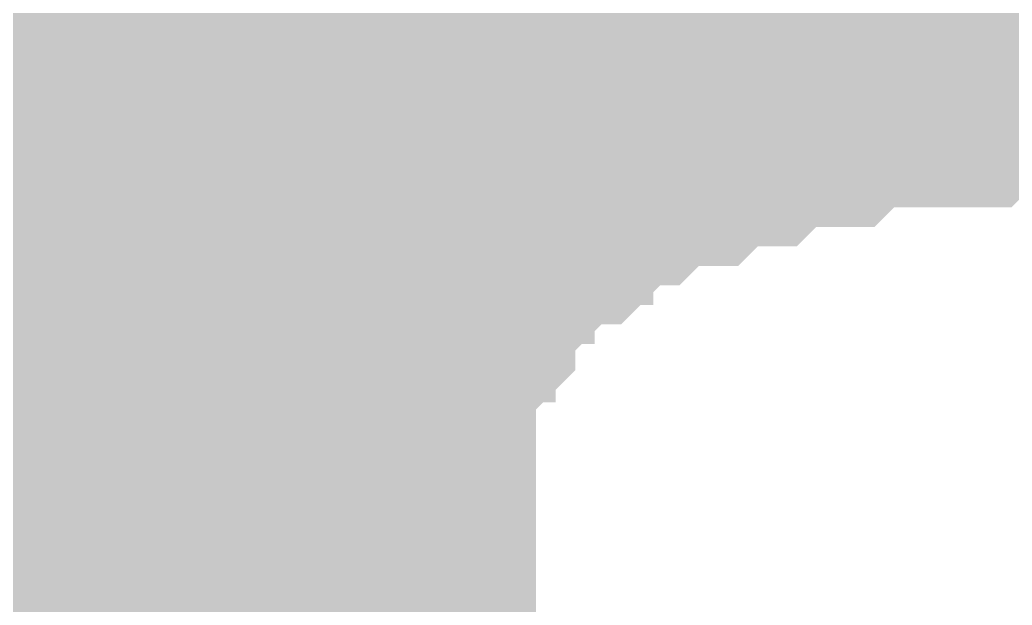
# Model space of a CAD drawing. Extents: x -0.1 to 65.1, y -1.2 to 30.1.
# Drawn here: x 33.569 to 34.15, y 5.608 to 5.951 of the extents above; entities that cross this region are included whole.
import ezdxf

# ---------------------------------------------------------------- set-up
doc = ezdxf.new("R2010")
doc.units = 0
doc.header["$MEASUREMENT"] = 0
doc.layers.get('0').update_dxf_attribs({"linetype": 'CONTINUOUS'})
doc.layers.add('2D_LINE_126', color=7, linetype='CONTINUOUS')

# ---------------------------------------------------------------- blocks, each defined once
blk = doc.blocks.new('SMOOTH_0$0254')
at = {"const_width": 0.0127}
blk.add_lwpolyline([(-0.00635, 0, 1), (0.00635, 0, 1)], format="xyb", close=True, dxfattribs=at)
blk = doc.blocks.new('DRAWING_63')
at = {"layer": '2D_LINE_126', "const_width": 0.0254}
for points in [[(3.2004, -1.68021), (3.21183, -1.68021), (3.21183, -1.66878), (3.22326, -1.66878), (3.23469, -1.66878), (3.24612, -1.66878), (3.24612, -1.65735), (3.25755, -1.65735), (3.26898, -1.65735), (3.28041, -1.65735), (3.29184, -1.65735), (3.30327, -1.65735), (3.30327, -1.64592), (3.3147, -1.64592), (3.32613, -1.64592), (3.33756, -1.64592), (3.34899, -1.64592), (3.36042, -1.64592), (3.37185, -1.64592), (3.38328, -1.64592), (3.39471, -1.64592), (3.40614, -1.64592), (3.41757, -1.64592), (3.429, -1.64592), (3.44043, -1.64592), (3.45186, -1.64592), (3.46329, -1.64592), (3.47472, -1.64592), (3.48615, -1.64592), (3.49758, -1.64592), (3.50901, -1.64592), (3.52044, -1.64592), (3.53187, -1.64592), (3.5433, -1.64592), (3.55473, -1.64592), (3.56616, -1.64592), (3.57759, -1.64592), (3.58902, -1.64592), (3.60045, -1.64592), (3.61188, -1.64592), (3.62331, -1.64592), (3.63474, -1.64592), (3.64617, -1.64592), (3.6576, -1.64592), (3.66903, -1.64592), (3.68046, -1.64592), (3.69189, -1.64592), (3.70332, -1.64592), (3.71475, -1.64592), (3.72618, -1.64592), (3.73761, -1.64592), (3.74904, -1.64592), (3.76047, -1.64592), (3.7719, -1.64592), (3.78333, -1.64592), (3.79476, -1.64592), (3.80619, -1.63449), (3.80619, -1.62306), (3.80619, -1.61163), (3.80619, -1.6002), (3.80619, -1.58877), (3.80619, -1.57734), (3.80619, -1.56591), (3.80619, -1.55448), (3.80619, -1.54305), (3.80619, -1.53162)], [(3.2004, -1.69164), (3.21183, -1.69164), (3.21183, -1.68021), (3.22326, -1.68021), (3.23469, -1.68021), (3.24612, -1.68021), (3.24612, -1.66878), (3.25755, -1.66878), (3.26898, -1.66878), (3.28041, -1.66878), (3.29184, -1.66878), (3.30327, -1.66878), (3.30327, -1.65735), (3.3147, -1.65735), (3.32613, -1.65735), (3.33756, -1.65735), (3.34899, -1.65735), (3.36042, -1.65735), (3.37185, -1.65735), (3.38328, -1.65735), (3.39471, -1.65735), (3.40614, -1.65735), (3.41757, -1.65735), (3.429, -1.65735), (3.44043, -1.65735), (3.45186, -1.65735), (3.46329, -1.65735), (3.47472, -1.65735), (3.48615, -1.65735), (3.49758, -1.65735), (3.50901, -1.65735), (3.52044, -1.65735), (3.53187, -1.65735), (3.5433, -1.65735), (3.55473, -1.65735), (3.56616, -1.65735), (3.57759, -1.65735), (3.58902, -1.65735), (3.60045, -1.65735), (3.61188, -1.65735), (3.62331, -1.65735), (3.63474, -1.65735), (3.64617, -1.65735), (3.6576, -1.65735), (3.66903, -1.65735), (3.68046, -1.65735), (3.69189, -1.65735), (3.70332, -1.65735), (3.71475, -1.65735), (3.72618, -1.64592), (3.72618, -1.63449), (3.72618, -1.62306), (3.72618, -1.61163), (3.72618, -1.6002), (3.72618, -1.58877), (3.72618, -1.57734), (3.72618, -1.56591), (3.72618, -1.55448), (3.72618, -1.54305), (3.72618, -1.53162)], [(3.2004, -1.70307), (3.21183, -1.70307), (3.21183, -1.69164), (3.22326, -1.69164), (3.23469, -1.69164), (3.24612, -1.69164), (3.24612, -1.68021), (3.25755, -1.68021), (3.26898, -1.68021), (3.28041, -1.68021), (3.29184, -1.68021), (3.30327, -1.68021), (3.30327, -1.66878), (3.3147, -1.66878), (3.32613, -1.66878), (3.33756, -1.66878), (3.34899, -1.66878), (3.36042, -1.66878), (3.37185, -1.66878), (3.38328, -1.66878), (3.39471, -1.66878), (3.40614, -1.66878), (3.41757, -1.66878), (3.429, -1.66878), (3.44043, -1.66878), (3.45186, -1.66878), (3.46329, -1.66878), (3.47472, -1.66878), (3.48615, -1.66878), (3.49758, -1.66878), (3.50901, -1.66878), (3.52044, -1.66878), (3.53187, -1.66878), (3.5433, -1.66878), (3.55473, -1.66878), (3.56616, -1.66878), (3.57759, -1.66878), (3.58902, -1.66878), (3.60045, -1.66878), (3.61188, -1.66878), (3.62331, -1.66878), (3.63474, -1.66878), (3.64617, -1.66878), (3.6576, -1.66878), (3.66903, -1.66878), (3.68046, -1.65735), (3.68046, -1.64592), (3.68046, -1.63449), (3.68046, -1.62306), (3.68046, -1.61163), (3.68046, -1.6002), (3.68046, -1.58877), (3.68046, -1.57734), (3.68046, -1.56591), (3.68046, -1.55448), (3.68046, -1.54305), (3.68046, -1.53162)], [(3.2004, -1.7145), (3.21183, -1.7145), (3.21183, -1.70307), (3.22326, -1.70307), (3.23469, -1.70307), (3.24612, -1.70307), (3.24612, -1.69164), (3.25755, -1.69164), (3.26898, -1.69164), (3.28041, -1.69164), (3.29184, -1.69164), (3.30327, -1.69164), (3.30327, -1.68021), (3.3147, -1.68021), (3.32613, -1.68021), (3.33756, -1.68021), (3.34899, -1.68021), (3.36042, -1.68021), (3.37185, -1.68021), (3.38328, -1.68021), (3.39471, -1.68021), (3.40614, -1.68021), (3.41757, -1.68021), (3.429, -1.68021), (3.44043, -1.68021), (3.45186, -1.68021), (3.46329, -1.68021), (3.47472, -1.68021), (3.48615, -1.68021), (3.49758, -1.68021), (3.50901, -1.68021), (3.52044, -1.68021), (3.53187, -1.68021), (3.5433, -1.68021), (3.55473, -1.68021), (3.56616, -1.68021), (3.57759, -1.68021), (3.58902, -1.68021), (3.60045, -1.68021), (3.61188, -1.68021), (3.62331, -1.68021), (3.63474, -1.68021), (3.64617, -1.66878), (3.64617, -1.65735), (3.64617, -1.64592), (3.64617, -1.63449), (3.64617, -1.62306), (3.64617, -1.61163), (3.64617, -1.6002), (3.64617, -1.58877), (3.64617, -1.57734), (3.64617, -1.56591), (3.64617, -1.55448), (3.64617, -1.54305), (3.64617, -1.53162)], [(3.2004, -1.72593), (3.21183, -1.72593), (3.21183, -1.7145), (3.22326, -1.7145), (3.23469, -1.7145), (3.24612, -1.7145), (3.24612, -1.70307), (3.25755, -1.70307), (3.26898, -1.70307), (3.28041, -1.70307), (3.29184, -1.70307), (3.30327, -1.70307), (3.30327, -1.69164), (3.3147, -1.69164), (3.32613, -1.69164), (3.33756, -1.69164), (3.34899, -1.69164), (3.36042, -1.69164), (3.37185, -1.69164), (3.38328, -1.69164), (3.39471, -1.69164), (3.40614, -1.69164), (3.41757, -1.69164), (3.429, -1.69164), (3.44043, -1.69164), (3.45186, -1.69164), (3.46329, -1.69164), (3.47472, -1.69164), (3.48615, -1.69164), (3.49758, -1.69164), (3.50901, -1.69164), (3.52044, -1.69164), (3.53187, -1.69164), (3.5433, -1.69164), (3.55473, -1.69164), (3.56616, -1.69164), (3.57759, -1.69164), (3.58902, -1.69164), (3.60045, -1.69164), (3.61188, -1.68021), (3.61188, -1.66878), (3.61188, -1.65735), (3.61188, -1.64592), (3.61188, -1.63449), (3.61188, -1.62306), (3.61188, -1.61163), (3.61188, -1.6002), (3.61188, -1.58877), (3.61188, -1.57734), (3.61188, -1.56591), (3.61188, -1.55448), (3.61188, -1.54305), (3.61188, -1.53162)], [(3.2004, -1.73736), (3.21183, -1.73736), (3.21183, -1.72593), (3.22326, -1.72593), (3.23469, -1.72593), (3.24612, -1.72593), (3.24612, -1.7145), (3.25755, -1.7145), (3.26898, -1.7145), (3.28041, -1.7145), (3.29184, -1.7145), (3.30327, -1.7145), (3.30327, -1.70307), (3.3147, -1.70307), (3.32613, -1.70307), (3.33756, -1.70307), (3.34899, -1.70307), (3.36042, -1.70307), (3.37185, -1.70307), (3.38328, -1.70307), (3.39471, -1.70307), (3.40614, -1.70307), (3.41757, -1.70307), (3.429, -1.70307), (3.44043, -1.70307), (3.45186, -1.70307), (3.46329, -1.70307), (3.47472, -1.70307), (3.48615, -1.70307), (3.49758, -1.70307), (3.50901, -1.70307), (3.52044, -1.70307), (3.53187, -1.70307), (3.5433, -1.70307), (3.55473, -1.70307), (3.56616, -1.70307), (3.57759, -1.70307), (3.57759, -1.69164), (3.57759, -1.68021), (3.57759, -1.66878), (3.57759, -1.65735), (3.57759, -1.64592), (3.57759, -1.63449), (3.57759, -1.62306), (3.57759, -1.61163), (3.57759, -1.6002), (3.57759, -1.58877), (3.57759, -1.57734), (3.57759, -1.56591), (3.57759, -1.55448), (3.57759, -1.54305), (3.57759, -1.53162)], [(3.2004, -1.74879), (3.21183, -1.74879), (3.21183, -1.73736), (3.22326, -1.73736), (3.23469, -1.73736), (3.24612, -1.73736), (3.24612, -1.72593), (3.25755, -1.72593), (3.26898, -1.72593), (3.28041, -1.72593), (3.29184, -1.72593), (3.30327, -1.72593), (3.30327, -1.7145), (3.3147, -1.7145), (3.32613, -1.7145), (3.33756, -1.7145), (3.34899, -1.7145), (3.36042, -1.7145), (3.37185, -1.7145), (3.38328, -1.7145), (3.39471, -1.7145), (3.40614, -1.7145), (3.41757, -1.7145), (3.429, -1.7145), (3.44043, -1.7145), (3.45186, -1.7145), (3.46329, -1.7145), (3.47472, -1.7145), (3.48615, -1.7145), (3.49758, -1.7145), (3.50901, -1.7145), (3.52044, -1.7145), (3.53187, -1.7145), (3.5433, -1.7145), (3.55473, -1.7145), (3.56616, -1.7145), (3.57759, -1.70307), (3.58902, -1.69164), (3.58902, -1.68021), (3.58902, -1.66878), (3.58902, -1.65735), (3.58902, -1.64592), (3.58902, -1.63449), (3.58902, -1.62306), (3.58902, -1.61163), (3.58902, -1.6002), (3.58902, -1.58877), (3.58902, -1.57734), (3.58902, -1.56591), (3.58902, -1.55448), (3.58902, -1.54305), (3.58902, -1.53162)], [(3.2004, -1.76022), (3.21183, -1.76022), (3.21183, -1.74879), (3.22326, -1.74879), (3.23469, -1.74879), (3.24612, -1.74879), (3.24612, -1.73736), (3.25755, -1.73736), (3.26898, -1.73736), (3.28041, -1.73736), (3.29184, -1.73736), (3.30327, -1.73736), (3.30327, -1.72593), (3.3147, -1.72593), (3.32613, -1.72593), (3.33756, -1.72593), (3.34899, -1.72593), (3.36042, -1.72593), (3.37185, -1.72593), (3.38328, -1.72593), (3.39471, -1.72593), (3.40614, -1.72593), (3.41757, -1.72593), (3.429, -1.72593), (3.44043, -1.72593), (3.45186, -1.72593), (3.46329, -1.72593), (3.47472, -1.72593), (3.48615, -1.72593), (3.49758, -1.72593), (3.50901, -1.72593), (3.52044, -1.72593), (3.53187, -1.72593), (3.5433, -1.72593), (3.5433, -1.7145), (3.5433, -1.70307), (3.5433, -1.69164), (3.5433, -1.68021), (3.5433, -1.66878), (3.5433, -1.65735), (3.5433, -1.64592), (3.5433, -1.63449), (3.5433, -1.62306), (3.5433, -1.61163), (3.5433, -1.6002), (3.5433, -1.58877), (3.5433, -1.57734), (3.5433, -1.56591), (3.5433, -1.55448), (3.5433, -1.54305), (3.5433, -1.53162)], [(3.2004, -1.77165), (3.21183, -1.77165), (3.21183, -1.76022), (3.22326, -1.76022), (3.23469, -1.76022), (3.24612, -1.76022), (3.24612, -1.74879), (3.25755, -1.74879), (3.26898, -1.74879), (3.28041, -1.74879), (3.29184, -1.74879), (3.30327, -1.74879), (3.30327, -1.73736), (3.3147, -1.73736), (3.32613, -1.73736), (3.33756, -1.73736), (3.34899, -1.73736), (3.36042, -1.73736), (3.37185, -1.73736), (3.38328, -1.73736), (3.39471, -1.73736), (3.40614, -1.73736), (3.41757, -1.73736), (3.429, -1.73736), (3.44043, -1.73736), (3.45186, -1.73736), (3.46329, -1.73736), (3.47472, -1.73736), (3.48615, -1.73736), (3.49758, -1.73736), (3.50901, -1.73736), (3.52044, -1.73736), (3.53187, -1.73736), (3.5433, -1.72593), (3.55473, -1.7145), (3.55473, -1.70307), (3.55473, -1.69164), (3.55473, -1.68021), (3.55473, -1.66878), (3.55473, -1.65735), (3.55473, -1.64592), (3.55473, -1.63449), (3.55473, -1.62306), (3.55473, -1.61163), (3.55473, -1.6002), (3.55473, -1.58877), (3.55473, -1.57734), (3.55473, -1.56591), (3.55473, -1.55448), (3.55473, -1.54305), (3.55473, -1.53162)], [(3.2004, -1.79451), (3.21183, -1.79451), (3.21183, -1.78308), (3.22326, -1.78308), (3.23469, -1.78308), (3.24612, -1.78308), (3.24612, -1.77165), (3.25755, -1.77165), (3.26898, -1.77165), (3.28041, -1.77165), (3.29184, -1.77165), (3.30327, -1.77165), (3.30327, -1.76022), (3.3147, -1.76022), (3.32613, -1.76022), (3.33756, -1.76022), (3.34899, -1.76022), (3.36042, -1.76022), (3.37185, -1.76022), (3.38328, -1.76022), (3.39471, -1.76022), (3.40614, -1.76022), (3.41757, -1.76022), (3.429, -1.76022), (3.44043, -1.76022), (3.45186, -1.76022), (3.46329, -1.76022), (3.47472, -1.76022), (3.48615, -1.76022), (3.49758, -1.76022), (3.50901, -1.76022), (3.52044, -1.76022), (3.52044, -1.74879), (3.52044, -1.73736), (3.52044, -1.72593), (3.52044, -1.7145), (3.52044, -1.70307), (3.52044, -1.69164), (3.52044, -1.68021), (3.52044, -1.66878), (3.52044, -1.65735), (3.52044, -1.64592), (3.52044, -1.63449), (3.52044, -1.62306), (3.52044, -1.61163), (3.52044, -1.6002), (3.52044, -1.58877), (3.52044, -1.57734), (3.52044, -1.56591), (3.52044, -1.55448), (3.52044, -1.54305), (3.52044, -1.53162)], [(3.2004, -1.80594), (3.21183, -1.80594), (3.21183, -1.79451), (3.22326, -1.79451), (3.23469, -1.79451), (3.24612, -1.79451), (3.24612, -1.78308), (3.25755, -1.78308), (3.26898, -1.78308), (3.28041, -1.78308), (3.29184, -1.78308), (3.30327, -1.78308), (3.30327, -1.77165), (3.3147, -1.77165), (3.32613, -1.77165), (3.33756, -1.77165), (3.34899, -1.77165), (3.36042, -1.77165), (3.37185, -1.77165), (3.38328, -1.77165), (3.39471, -1.77165), (3.40614, -1.77165), (3.41757, -1.77165), (3.429, -1.77165), (3.44043, -1.77165), (3.45186, -1.77165), (3.46329, -1.77165), (3.47472, -1.77165), (3.48615, -1.77165), (3.49758, -1.77165), (3.50901, -1.77165), (3.52044, -1.76022), (3.53187, -1.74879), (3.53187, -1.73736), (3.53187, -1.72593), (3.53187, -1.7145), (3.53187, -1.70307), (3.53187, -1.69164), (3.53187, -1.68021), (3.53187, -1.66878), (3.53187, -1.65735), (3.53187, -1.64592), (3.53187, -1.63449), (3.53187, -1.62306), (3.53187, -1.61163), (3.53187, -1.6002), (3.53187, -1.58877), (3.53187, -1.57734), (3.53187, -1.56591), (3.53187, -1.55448), (3.53187, -1.54305), (3.53187, -1.53162)], [(3.3147, -1.90881), (3.3147, -1.89738), (3.3147, -1.88595), (3.3147, -1.87452), (3.3147, -1.86309), (3.3147, -1.85166), (3.3147, -1.84023), (3.3147, -1.8288), (3.3147, -1.81737), (3.3147, -1.80594), (3.3147, -1.79451), (3.3147, -1.78308), (3.3147, -1.77165), (3.3147, -1.76022), (3.3147, -1.74879), (3.3147, -1.73736), (3.3147, -1.72593), (3.3147, -1.7145), (3.3147, -1.70307), (3.3147, -1.69164), (3.3147, -1.68021), (3.3147, -1.66878), (3.3147, -1.65735), (3.3147, -1.64592), (3.3147, -1.63449), (3.3147, -1.62306), (3.3147, -1.61163), (3.3147, -1.6002), (3.3147, -1.58877), (3.3147, -1.57734), (3.3147, -1.56591), (3.3147, -1.55448), (3.3147, -1.54305), (3.3147, -1.53162)], [(3.32613, -1.90881), (3.32613, -1.89738), (3.32613, -1.88595), (3.32613, -1.87452), (3.32613, -1.86309), (3.32613, -1.85166), (3.32613, -1.84023), (3.32613, -1.8288), (3.32613, -1.81737), (3.32613, -1.80594), (3.32613, -1.79451), (3.32613, -1.78308), (3.32613, -1.77165), (3.32613, -1.76022), (3.32613, -1.74879), (3.32613, -1.73736), (3.32613, -1.72593), (3.32613, -1.7145), (3.32613, -1.70307), (3.32613, -1.69164), (3.32613, -1.68021), (3.32613, -1.66878), (3.32613, -1.65735), (3.32613, -1.64592), (3.32613, -1.63449), (3.32613, -1.62306), (3.32613, -1.61163), (3.32613, -1.6002), (3.32613, -1.58877), (3.32613, -1.57734), (3.32613, -1.56591), (3.32613, -1.55448), (3.32613, -1.54305), (3.32613, -1.53162)], [(3.33756, -1.90881), (3.33756, -1.89738), (3.33756, -1.88595), (3.33756, -1.87452), (3.33756, -1.86309), (3.33756, -1.85166), (3.33756, -1.84023), (3.33756, -1.8288), (3.33756, -1.81737), (3.33756, -1.80594), (3.33756, -1.79451), (3.33756, -1.78308), (3.33756, -1.77165), (3.33756, -1.76022), (3.33756, -1.74879), (3.33756, -1.73736), (3.33756, -1.72593), (3.33756, -1.7145), (3.33756, -1.70307), (3.33756, -1.69164), (3.33756, -1.68021), (3.33756, -1.66878), (3.33756, -1.65735), (3.33756, -1.64592), (3.33756, -1.63449), (3.33756, -1.62306), (3.33756, -1.61163), (3.33756, -1.6002), (3.33756, -1.58877), (3.33756, -1.57734), (3.33756, -1.56591), (3.33756, -1.55448), (3.33756, -1.54305), (3.33756, -1.53162)], [(3.34899, -1.90881), (3.34899, -1.89738), (3.34899, -1.88595), (3.34899, -1.87452), (3.34899, -1.86309), (3.34899, -1.85166), (3.34899, -1.84023), (3.34899, -1.8288), (3.34899, -1.81737), (3.34899, -1.80594), (3.34899, -1.79451), (3.34899, -1.78308), (3.34899, -1.77165), (3.34899, -1.76022), (3.34899, -1.74879), (3.34899, -1.73736), (3.34899, -1.72593), (3.34899, -1.7145), (3.34899, -1.70307), (3.34899, -1.69164), (3.34899, -1.68021), (3.34899, -1.66878), (3.34899, -1.65735), (3.34899, -1.64592), (3.34899, -1.63449), (3.34899, -1.62306), (3.34899, -1.61163), (3.34899, -1.6002), (3.34899, -1.58877), (3.34899, -1.57734), (3.34899, -1.56591), (3.34899, -1.55448), (3.34899, -1.54305), (3.34899, -1.53162)], [(3.36042, -1.90881), (3.36042, -1.89738), (3.36042, -1.88595), (3.36042, -1.87452), (3.36042, -1.86309), (3.36042, -1.85166), (3.36042, -1.84023), (3.36042, -1.8288), (3.36042, -1.81737), (3.36042, -1.80594), (3.36042, -1.79451), (3.36042, -1.78308), (3.36042, -1.77165), (3.36042, -1.76022), (3.36042, -1.74879), (3.36042, -1.73736), (3.36042, -1.72593), (3.36042, -1.7145), (3.36042, -1.70307), (3.36042, -1.69164), (3.36042, -1.68021), (3.36042, -1.66878), (3.36042, -1.65735), (3.36042, -1.64592), (3.36042, -1.63449), (3.36042, -1.62306), (3.36042, -1.61163), (3.36042, -1.6002), (3.36042, -1.58877), (3.36042, -1.57734), (3.36042, -1.56591), (3.36042, -1.55448), (3.36042, -1.54305), (3.36042, -1.53162)], [(3.37185, -1.90881), (3.37185, -1.89738), (3.37185, -1.88595), (3.37185, -1.87452), (3.37185, -1.86309), (3.37185, -1.85166), (3.37185, -1.84023), (3.37185, -1.8288), (3.37185, -1.81737), (3.37185, -1.80594), (3.37185, -1.79451), (3.37185, -1.78308), (3.37185, -1.77165), (3.37185, -1.76022), (3.37185, -1.74879), (3.37185, -1.73736), (3.37185, -1.72593), (3.37185, -1.7145), (3.37185, -1.70307), (3.37185, -1.69164), (3.37185, -1.68021), (3.37185, -1.66878), (3.37185, -1.65735), (3.37185, -1.64592), (3.37185, -1.63449), (3.37185, -1.62306), (3.37185, -1.61163), (3.37185, -1.6002), (3.37185, -1.58877), (3.37185, -1.57734), (3.37185, -1.56591), (3.37185, -1.55448), (3.37185, -1.54305), (3.37185, -1.53162)], [(3.38328, -1.90881), (3.38328, -1.89738), (3.38328, -1.88595), (3.38328, -1.87452), (3.38328, -1.86309), (3.38328, -1.85166), (3.38328, -1.84023), (3.38328, -1.8288), (3.38328, -1.81737), (3.38328, -1.80594), (3.38328, -1.79451), (3.38328, -1.78308), (3.38328, -1.77165), (3.38328, -1.76022), (3.38328, -1.74879), (3.38328, -1.73736), (3.38328, -1.72593), (3.38328, -1.7145), (3.38328, -1.70307), (3.38328, -1.69164), (3.38328, -1.68021), (3.38328, -1.66878), (3.38328, -1.65735), (3.38328, -1.64592), (3.38328, -1.63449), (3.38328, -1.62306), (3.38328, -1.61163), (3.38328, -1.6002), (3.38328, -1.58877), (3.38328, -1.57734), (3.38328, -1.56591), (3.38328, -1.55448), (3.38328, -1.54305), (3.38328, -1.53162)], [(3.39471, -1.90881), (3.39471, -1.89738), (3.39471, -1.88595), (3.39471, -1.87452), (3.39471, -1.86309), (3.39471, -1.85166), (3.39471, -1.84023), (3.39471, -1.8288), (3.39471, -1.81737), (3.39471, -1.80594), (3.39471, -1.79451), (3.39471, -1.78308), (3.39471, -1.77165), (3.39471, -1.76022), (3.39471, -1.74879), (3.39471, -1.73736), (3.39471, -1.72593), (3.39471, -1.7145), (3.39471, -1.70307), (3.39471, -1.69164), (3.39471, -1.68021), (3.39471, -1.66878), (3.39471, -1.65735), (3.39471, -1.64592), (3.39471, -1.63449), (3.39471, -1.62306), (3.39471, -1.61163), (3.39471, -1.6002), (3.39471, -1.58877), (3.39471, -1.57734), (3.39471, -1.56591), (3.39471, -1.55448), (3.39471, -1.54305), (3.39471, -1.53162)], [(3.40614, -1.90881), (3.40614, -1.89738), (3.40614, -1.88595), (3.40614, -1.87452), (3.40614, -1.86309), (3.40614, -1.85166), (3.40614, -1.84023), (3.40614, -1.8288), (3.40614, -1.81737), (3.40614, -1.80594), (3.40614, -1.79451), (3.40614, -1.78308), (3.40614, -1.77165), (3.40614, -1.76022), (3.40614, -1.74879), (3.40614, -1.73736), (3.40614, -1.72593), (3.40614, -1.7145), (3.40614, -1.70307), (3.40614, -1.69164), (3.40614, -1.68021), (3.40614, -1.66878), (3.40614, -1.65735), (3.40614, -1.64592), (3.40614, -1.63449), (3.40614, -1.62306), (3.40614, -1.61163), (3.40614, -1.6002), (3.40614, -1.58877), (3.40614, -1.57734), (3.40614, -1.56591), (3.40614, -1.55448), (3.40614, -1.54305), (3.40614, -1.53162)], [(3.41757, -1.90881), (3.41757, -1.89738), (3.41757, -1.88595), (3.41757, -1.87452), (3.41757, -1.86309), (3.41757, -1.85166), (3.41757, -1.84023), (3.41757, -1.8288), (3.41757, -1.81737), (3.41757, -1.80594), (3.41757, -1.79451), (3.41757, -1.78308), (3.41757, -1.77165), (3.41757, -1.76022), (3.41757, -1.74879), (3.41757, -1.73736), (3.41757, -1.72593), (3.41757, -1.7145), (3.41757, -1.70307), (3.41757, -1.69164), (3.41757, -1.68021), (3.41757, -1.66878), (3.41757, -1.65735), (3.41757, -1.64592), (3.41757, -1.63449), (3.41757, -1.62306), (3.41757, -1.61163), (3.41757, -1.6002), (3.41757, -1.58877), (3.41757, -1.57734), (3.41757, -1.56591), (3.41757, -1.55448), (3.41757, -1.54305), (3.41757, -1.53162)], [(3.429, -1.90881), (3.429, -1.89738), (3.429, -1.88595), (3.429, -1.87452), (3.429, -1.86309), (3.429, -1.85166), (3.429, -1.84023), (3.429, -1.8288), (3.429, -1.81737), (3.429, -1.80594), (3.429, -1.79451), (3.429, -1.78308), (3.429, -1.77165), (3.429, -1.76022), (3.429, -1.74879), (3.429, -1.73736), (3.429, -1.72593), (3.429, -1.7145), (3.429, -1.70307), (3.429, -1.69164), (3.429, -1.68021), (3.429, -1.66878), (3.429, -1.65735), (3.429, -1.64592), (3.429, -1.63449), (3.429, -1.62306), (3.429, -1.61163), (3.429, -1.6002), (3.429, -1.58877), (3.429, -1.57734), (3.429, -1.56591), (3.429, -1.55448), (3.429, -1.54305), (3.429, -1.53162)], [(3.44043, -1.90881), (3.44043, -1.89738), (3.44043, -1.88595), (3.44043, -1.87452), (3.44043, -1.86309), (3.44043, -1.85166), (3.44043, -1.84023), (3.44043, -1.8288), (3.44043, -1.81737), (3.44043, -1.80594), (3.44043, -1.79451), (3.44043, -1.78308), (3.44043, -1.77165), (3.44043, -1.76022), (3.44043, -1.74879), (3.44043, -1.73736), (3.44043, -1.72593), (3.44043, -1.7145), (3.44043, -1.70307), (3.44043, -1.69164), (3.44043, -1.68021), (3.44043, -1.66878), (3.44043, -1.65735), (3.44043, -1.64592), (3.44043, -1.63449), (3.44043, -1.62306), (3.44043, -1.61163), (3.44043, -1.6002), (3.44043, -1.58877), (3.44043, -1.57734), (3.44043, -1.56591), (3.44043, -1.55448), (3.44043, -1.54305), (3.44043, -1.53162)], [(3.45186, -1.90881), (3.45186, -1.89738), (3.45186, -1.88595), (3.45186, -1.87452), (3.45186, -1.86309), (3.45186, -1.85166), (3.45186, -1.84023), (3.45186, -1.8288), (3.45186, -1.81737), (3.45186, -1.80594), (3.45186, -1.79451), (3.45186, -1.78308), (3.45186, -1.77165), (3.45186, -1.76022), (3.45186, -1.74879), (3.45186, -1.73736), (3.45186, -1.72593), (3.45186, -1.7145), (3.45186, -1.70307), (3.45186, -1.69164), (3.45186, -1.68021), (3.45186, -1.66878), (3.45186, -1.65735), (3.45186, -1.64592), (3.45186, -1.63449), (3.45186, -1.62306), (3.45186, -1.61163), (3.45186, -1.6002), (3.45186, -1.58877), (3.45186, -1.57734), (3.45186, -1.56591), (3.45186, -1.55448), (3.45186, -1.54305), (3.45186, -1.53162)], [(3.46329, -1.90881), (3.46329, -1.89738), (3.46329, -1.88595), (3.46329, -1.87452), (3.46329, -1.86309), (3.46329, -1.85166), (3.46329, -1.84023), (3.46329, -1.8288), (3.46329, -1.81737), (3.46329, -1.80594), (3.46329, -1.79451), (3.46329, -1.78308), (3.46329, -1.77165), (3.46329, -1.76022), (3.46329, -1.74879), (3.46329, -1.73736), (3.46329, -1.72593), (3.46329, -1.7145), (3.46329, -1.70307), (3.46329, -1.69164), (3.46329, -1.68021), (3.46329, -1.66878), (3.46329, -1.65735), (3.46329, -1.64592), (3.46329, -1.63449), (3.46329, -1.62306), (3.46329, -1.61163), (3.46329, -1.6002), (3.46329, -1.58877), (3.46329, -1.57734), (3.46329, -1.56591), (3.46329, -1.55448), (3.46329, -1.54305), (3.46329, -1.53162)], [(3.47472, -1.90881), (3.47472, -1.89738), (3.47472, -1.88595), (3.47472, -1.87452), (3.47472, -1.86309), (3.47472, -1.85166), (3.47472, -1.84023), (3.47472, -1.8288), (3.47472, -1.81737), (3.47472, -1.80594), (3.47472, -1.79451), (3.47472, -1.78308), (3.47472, -1.77165), (3.47472, -1.76022), (3.47472, -1.74879), (3.47472, -1.73736), (3.47472, -1.72593), (3.47472, -1.7145), (3.47472, -1.70307), (3.47472, -1.69164), (3.47472, -1.68021), (3.47472, -1.66878), (3.47472, -1.65735), (3.47472, -1.64592), (3.47472, -1.63449), (3.47472, -1.62306), (3.47472, -1.61163), (3.47472, -1.6002), (3.47472, -1.58877), (3.47472, -1.57734), (3.47472, -1.56591), (3.47472, -1.55448), (3.47472, -1.54305), (3.47472, -1.53162)], [(3.48615, -1.90881), (3.48615, -1.89738), (3.48615, -1.88595), (3.48615, -1.87452), (3.48615, -1.86309), (3.48615, -1.85166), (3.48615, -1.84023), (3.48615, -1.8288), (3.48615, -1.81737), (3.48615, -1.80594), (3.48615, -1.79451), (3.48615, -1.78308), (3.48615, -1.77165), (3.48615, -1.76022), (3.48615, -1.74879), (3.48615, -1.73736), (3.48615, -1.72593), (3.48615, -1.7145), (3.48615, -1.70307), (3.48615, -1.69164), (3.48615, -1.68021), (3.48615, -1.66878), (3.48615, -1.65735), (3.48615, -1.64592), (3.48615, -1.63449), (3.48615, -1.62306), (3.48615, -1.61163), (3.48615, -1.6002), (3.48615, -1.58877), (3.48615, -1.57734), (3.48615, -1.56591), (3.48615, -1.55448), (3.48615, -1.54305), (3.48615, -1.53162)], [(3.49758, -1.90881), (3.49758, -1.89738), (3.49758, -1.88595), (3.49758, -1.87452), (3.49758, -1.86309), (3.49758, -1.85166), (3.49758, -1.84023), (3.49758, -1.8288), (3.49758, -1.81737), (3.49758, -1.80594), (3.49758, -1.79451), (3.49758, -1.78308), (3.49758, -1.77165), (3.49758, -1.76022), (3.49758, -1.74879), (3.49758, -1.73736), (3.49758, -1.72593), (3.49758, -1.7145), (3.49758, -1.70307), (3.49758, -1.69164), (3.49758, -1.68021), (3.49758, -1.66878), (3.49758, -1.65735), (3.49758, -1.64592), (3.49758, -1.63449), (3.49758, -1.62306), (3.49758, -1.61163), (3.49758, -1.6002), (3.49758, -1.58877), (3.49758, -1.57734), (3.49758, -1.56591), (3.49758, -1.55448), (3.49758, -1.54305), (3.49758, -1.53162)], [(3.50901, -1.90881), (3.50901, -1.89738), (3.50901, -1.88595), (3.50901, -1.87452), (3.50901, -1.86309), (3.50901, -1.85166), (3.50901, -1.84023), (3.50901, -1.8288), (3.50901, -1.81737), (3.50901, -1.80594), (3.50901, -1.79451), (3.50901, -1.78308), (3.50901, -1.77165), (3.50901, -1.76022), (3.50901, -1.74879), (3.50901, -1.73736), (3.50901, -1.72593), (3.50901, -1.7145), (3.50901, -1.70307), (3.50901, -1.69164), (3.50901, -1.68021), (3.50901, -1.66878), (3.50901, -1.65735), (3.50901, -1.64592), (3.50901, -1.63449), (3.50901, -1.62306), (3.50901, -1.61163), (3.50901, -1.6002), (3.50901, -1.58877), (3.50901, -1.57734), (3.50901, -1.56591), (3.50901, -1.55448), (3.50901, -1.54305), (3.50901, -1.53162)], [(3.56616, -1.7145), (3.56616, -1.70307), (3.56616, -1.69164), (3.56616, -1.68021), (3.56616, -1.66878), (3.56616, -1.65735), (3.56616, -1.64592), (3.56616, -1.63449), (3.56616, -1.62306), (3.56616, -1.61163), (3.56616, -1.6002), (3.56616, -1.58877), (3.56616, -1.57734), (3.56616, -1.56591), (3.56616, -1.55448), (3.56616, -1.54305), (3.56616, -1.53162)], [(3.60045, -1.69164), (3.60045, -1.68021), (3.60045, -1.66878), (3.60045, -1.65735), (3.60045, -1.64592), (3.60045, -1.63449), (3.60045, -1.62306), (3.60045, -1.61163), (3.60045, -1.6002), (3.60045, -1.58877), (3.60045, -1.57734), (3.60045, -1.56591), (3.60045, -1.55448), (3.60045, -1.54305), (3.60045, -1.53162)], [(3.62331, -1.68021), (3.62331, -1.66878), (3.62331, -1.65735), (3.62331, -1.64592), (3.62331, -1.63449), (3.62331, -1.62306), (3.62331, -1.61163), (3.62331, -1.6002), (3.62331, -1.58877), (3.62331, -1.57734), (3.62331, -1.56591), (3.62331, -1.55448), (3.62331, -1.54305), (3.62331, -1.53162)], [(3.63474, -1.68021), (3.63474, -1.66878), (3.63474, -1.65735), (3.63474, -1.64592), (3.63474, -1.63449), (3.63474, -1.62306), (3.63474, -1.61163), (3.63474, -1.6002), (3.63474, -1.58877), (3.63474, -1.57734), (3.63474, -1.56591), (3.63474, -1.55448), (3.63474, -1.54305), (3.63474, -1.53162)], [(3.6576, -1.66878), (3.6576, -1.65735), (3.6576, -1.64592), (3.6576, -1.63449), (3.6576, -1.62306), (3.6576, -1.61163), (3.6576, -1.6002), (3.6576, -1.58877), (3.6576, -1.57734), (3.6576, -1.56591), (3.6576, -1.55448), (3.6576, -1.54305), (3.6576, -1.53162)], [(3.66903, -1.66878), (3.66903, -1.65735), (3.66903, -1.64592), (3.66903, -1.63449), (3.66903, -1.62306), (3.66903, -1.61163), (3.66903, -1.6002), (3.66903, -1.58877), (3.66903, -1.57734), (3.66903, -1.56591), (3.66903, -1.55448), (3.66903, -1.54305), (3.66903, -1.53162)], [(3.69189, -1.65735), (3.69189, -1.64592), (3.69189, -1.63449), (3.69189, -1.62306), (3.69189, -1.61163), (3.69189, -1.6002), (3.69189, -1.58877), (3.69189, -1.57734), (3.69189, -1.56591), (3.69189, -1.55448), (3.69189, -1.54305), (3.69189, -1.53162)], [(3.70332, -1.65735), (3.70332, -1.64592), (3.70332, -1.63449), (3.70332, -1.62306), (3.70332, -1.61163), (3.70332, -1.6002), (3.70332, -1.58877), (3.70332, -1.57734), (3.70332, -1.56591), (3.70332, -1.55448), (3.70332, -1.54305), (3.70332, -1.53162)], [(3.71475, -1.65735), (3.71475, -1.64592), (3.71475, -1.63449), (3.71475, -1.62306), (3.71475, -1.61163), (3.71475, -1.6002), (3.71475, -1.58877), (3.71475, -1.57734), (3.71475, -1.56591), (3.71475, -1.55448), (3.71475, -1.54305), (3.71475, -1.53162)], [(3.73761, -1.64592), (3.73761, -1.63449), (3.73761, -1.62306), (3.73761, -1.61163), (3.73761, -1.6002), (3.73761, -1.58877), (3.73761, -1.57734), (3.73761, -1.56591), (3.73761, -1.55448), (3.73761, -1.54305), (3.73761, -1.53162)], [(3.74904, -1.64592), (3.74904, -1.63449), (3.74904, -1.62306), (3.74904, -1.61163), (3.74904, -1.6002), (3.74904, -1.58877), (3.74904, -1.57734), (3.74904, -1.56591), (3.74904, -1.55448), (3.74904, -1.54305), (3.74904, -1.53162)], [(3.76047, -1.64592), (3.76047, -1.63449), (3.76047, -1.62306), (3.76047, -1.61163), (3.76047, -1.6002), (3.76047, -1.58877), (3.76047, -1.57734), (3.76047, -1.56591), (3.76047, -1.55448), (3.76047, -1.54305), (3.76047, -1.53162)], [(3.7719, -1.64592), (3.7719, -1.63449), (3.7719, -1.62306), (3.7719, -1.61163), (3.7719, -1.6002), (3.7719, -1.58877), (3.7719, -1.57734), (3.7719, -1.56591), (3.7719, -1.55448), (3.7719, -1.54305), (3.7719, -1.53162)], [(3.78333, -1.64592), (3.78333, -1.63449), (3.78333, -1.62306), (3.78333, -1.61163), (3.78333, -1.6002), (3.78333, -1.58877), (3.78333, -1.57734), (3.78333, -1.56591), (3.78333, -1.55448), (3.78333, -1.54305), (3.78333, -1.53162)], [(3.79476, -1.64592), (3.79476, -1.63449), (3.79476, -1.62306), (3.79476, -1.61163), (3.79476, -1.6002), (3.79476, -1.58877), (3.79476, -1.57734), (3.79476, -1.56591), (3.79476, -1.55448), (3.79476, -1.54305), (3.79476, -1.53162)], [(3.25755, -1.90881), (3.25755, -1.89738), (3.25755, -1.88595), (3.25755, -1.87452), (3.25755, -1.86309), (3.25755, -1.85166), (3.25755, -1.84023), (3.25755, -1.8288), (3.25755, -1.81737), (3.25755, -1.80594), (3.25755, -1.79451), (3.25755, -1.78308), (3.25755, -1.77165), (3.25755, -1.76022), (3.25755, -1.74879), (3.25755, -1.73736), (3.25755, -1.72593), (3.25755, -1.7145), (3.25755, -1.70307), (3.25755, -1.69164), (3.25755, -1.68021), (3.25755, -1.66878), (3.25755, -1.65735), (3.25755, -1.64592), (3.25755, -1.63449), (3.25755, -1.62306), (3.25755, -1.61163), (3.25755, -1.6002), (3.25755, -1.58877), (3.25755, -1.57734), (3.25755, -1.56591), (3.25755, -1.55448), (3.25755, -1.54305), (3.25755, -1.53162)], [(3.26898, -1.90881), (3.26898, -1.89738), (3.26898, -1.88595), (3.26898, -1.87452), (3.26898, -1.86309), (3.26898, -1.85166), (3.26898, -1.84023), (3.26898, -1.8288), (3.26898, -1.81737), (3.26898, -1.80594), (3.26898, -1.79451), (3.26898, -1.78308), (3.26898, -1.77165), (3.26898, -1.76022), (3.26898, -1.74879), (3.26898, -1.73736), (3.26898, -1.72593), (3.26898, -1.7145), (3.26898, -1.70307), (3.26898, -1.69164), (3.26898, -1.68021), (3.26898, -1.66878), (3.26898, -1.65735), (3.26898, -1.64592), (3.26898, -1.63449), (3.26898, -1.62306), (3.26898, -1.61163), (3.26898, -1.6002), (3.26898, -1.58877), (3.26898, -1.57734), (3.26898, -1.56591), (3.26898, -1.55448), (3.26898, -1.54305), (3.26898, -1.53162)], [(3.28041, -1.90881), (3.28041, -1.89738), (3.28041, -1.88595), (3.28041, -1.87452), (3.28041, -1.86309), (3.28041, -1.85166), (3.28041, -1.84023), (3.28041, -1.8288), (3.28041, -1.81737), (3.28041, -1.80594), (3.28041, -1.79451), (3.28041, -1.78308), (3.28041, -1.77165), (3.28041, -1.76022), (3.28041, -1.74879), (3.28041, -1.73736), (3.28041, -1.72593), (3.28041, -1.7145), (3.28041, -1.70307), (3.28041, -1.69164), (3.28041, -1.68021), (3.28041, -1.66878), (3.28041, -1.65735), (3.28041, -1.64592), (3.28041, -1.63449), (3.28041, -1.62306), (3.28041, -1.61163), (3.28041, -1.6002), (3.28041, -1.58877), (3.28041, -1.57734), (3.28041, -1.56591), (3.28041, -1.55448), (3.28041, -1.54305), (3.28041, -1.53162)], [(3.29184, -1.90881), (3.29184, -1.89738), (3.29184, -1.88595), (3.29184, -1.87452), (3.29184, -1.86309), (3.29184, -1.85166), (3.29184, -1.84023), (3.29184, -1.8288), (3.29184, -1.81737), (3.29184, -1.80594), (3.29184, -1.79451), (3.29184, -1.78308), (3.29184, -1.77165), (3.29184, -1.76022), (3.29184, -1.74879), (3.29184, -1.73736), (3.29184, -1.72593), (3.29184, -1.7145), (3.29184, -1.70307), (3.29184, -1.69164), (3.29184, -1.68021), (3.29184, -1.66878), (3.29184, -1.65735), (3.29184, -1.64592), (3.29184, -1.63449), (3.29184, -1.62306), (3.29184, -1.61163), (3.29184, -1.6002), (3.29184, -1.58877), (3.29184, -1.57734), (3.29184, -1.56591), (3.29184, -1.55448), (3.29184, -1.54305), (3.29184, -1.53162)], [(3.22326, -1.90881), (3.22326, -1.89738), (3.22326, -1.88595), (3.22326, -1.87452), (3.22326, -1.86309), (3.22326, -1.85166), (3.22326, -1.84023), (3.22326, -1.8288), (3.22326, -1.81737), (3.22326, -1.80594), (3.22326, -1.79451), (3.22326, -1.78308), (3.22326, -1.77165), (3.22326, -1.76022), (3.22326, -1.74879), (3.22326, -1.73736), (3.22326, -1.72593), (3.22326, -1.7145), (3.22326, -1.70307), (3.22326, -1.69164), (3.22326, -1.68021), (3.22326, -1.66878), (3.22326, -1.65735), (3.22326, -1.64592), (3.22326, -1.63449), (3.22326, -1.62306), (3.22326, -1.61163), (3.22326, -1.6002), (3.22326, -1.58877), (3.22326, -1.57734), (3.22326, -1.56591), (3.22326, -1.55448), (3.22326, -1.54305), (3.22326, -1.53162)], [(3.23469, -1.90881), (3.23469, -1.89738), (3.23469, -1.88595), (3.23469, -1.87452), (3.23469, -1.86309), (3.23469, -1.85166), (3.23469, -1.84023), (3.23469, -1.8288), (3.23469, -1.81737), (3.23469, -1.80594), (3.23469, -1.79451), (3.23469, -1.78308), (3.23469, -1.77165), (3.23469, -1.76022), (3.23469, -1.74879), (3.23469, -1.73736), (3.23469, -1.72593), (3.23469, -1.7145), (3.23469, -1.70307), (3.23469, -1.69164), (3.23469, -1.68021), (3.23469, -1.66878), (3.23469, -1.65735), (3.23469, -1.64592), (3.23469, -1.63449), (3.23469, -1.62306), (3.23469, -1.61163), (3.23469, -1.6002), (3.23469, -1.58877), (3.23469, -1.57734), (3.23469, -1.56591), (3.23469, -1.55448), (3.23469, -1.54305), (3.23469, -1.53162)], [(3.2004, -1.54305), (3.21183, -1.54305), (3.21183, -1.53162)], [(3.2004, -1.55448), (3.21183, -1.55448), (3.21183, -1.54305), (3.22326, -1.54305), (3.23469, -1.54305), (3.24612, -1.54305), (3.24612, -1.53162)], [(3.2004, -1.56591), (3.21183, -1.56591), (3.21183, -1.55448), (3.22326, -1.55448), (3.23469, -1.55448), (3.24612, -1.55448), (3.24612, -1.54305), (3.25755, -1.54305), (3.26898, -1.54305), (3.28041, -1.54305), (3.29184, -1.54305), (3.30327, -1.54305), (3.30327, -1.53162)], [(3.2004, -1.57734), (3.21183, -1.57734), (3.21183, -1.56591), (3.22326, -1.56591), (3.23469, -1.56591), (3.24612, -1.56591), (3.24612, -1.55448), (3.25755, -1.55448), (3.26898, -1.55448), (3.28041, -1.55448), (3.29184, -1.55448), (3.30327, -1.55448), (3.30327, -1.54305), (3.3147, -1.54305), (3.32613, -1.54305), (3.33756, -1.54305), (3.34899, -1.54305), (3.36042, -1.54305), (3.37185, -1.54305), (3.38328, -1.54305), (3.39471, -1.54305), (3.40614, -1.54305), (3.41757, -1.54305), (3.429, -1.54305), (3.44043, -1.54305), (3.45186, -1.54305), (3.46329, -1.54305), (3.47472, -1.54305), (3.48615, -1.54305), (3.49758, -1.54305), (3.50901, -1.54305), (3.52044, -1.54305), (3.53187, -1.54305), (3.5433, -1.54305), (3.55473, -1.54305), (3.56616, -1.54305), (3.57759, -1.54305), (3.58902, -1.54305), (3.60045, -1.54305), (3.61188, -1.54305), (3.62331, -1.54305), (3.63474, -1.54305), (3.64617, -1.54305), (3.6576, -1.54305), (3.66903, -1.54305), (3.68046, -1.54305), (3.69189, -1.54305), (3.70332, -1.54305), (3.71475, -1.54305), (3.72618, -1.54305), (3.73761, -1.54305), (3.74904, -1.54305), (3.76047, -1.54305), (3.7719, -1.54305), (3.78333, -1.54305), (3.79476, -1.54305), (3.80619, -1.54305), (3.81762, -1.54305)], [(3.2004, -1.58877), (3.21183, -1.58877), (3.21183, -1.57734), (3.22326, -1.57734), (3.23469, -1.57734), (3.24612, -1.57734), (3.24612, -1.56591), (3.25755, -1.56591), (3.26898, -1.56591), (3.28041, -1.56591), (3.29184, -1.56591), (3.30327, -1.56591), (3.30327, -1.55448), (3.3147, -1.55448), (3.32613, -1.55448), (3.33756, -1.55448), (3.34899, -1.55448), (3.36042, -1.55448), (3.37185, -1.55448), (3.38328, -1.55448), (3.39471, -1.55448), (3.40614, -1.55448), (3.41757, -1.55448), (3.429, -1.55448), (3.44043, -1.55448), (3.45186, -1.55448), (3.46329, -1.55448), (3.47472, -1.55448), (3.48615, -1.55448), (3.49758, -1.55448), (3.50901, -1.55448), (3.52044, -1.55448), (3.53187, -1.55448), (3.5433, -1.55448), (3.55473, -1.55448), (3.56616, -1.55448), (3.57759, -1.55448), (3.58902, -1.55448), (3.60045, -1.55448), (3.61188, -1.55448), (3.62331, -1.55448), (3.63474, -1.55448), (3.64617, -1.55448), (3.6576, -1.55448), (3.66903, -1.55448), (3.68046, -1.55448), (3.69189, -1.55448), (3.70332, -1.55448), (3.71475, -1.55448), (3.72618, -1.55448), (3.73761, -1.55448), (3.74904, -1.55448), (3.76047, -1.55448), (3.7719, -1.55448), (3.78333, -1.55448), (3.79476, -1.55448), (3.80619, -1.55448), (3.81762, -1.55448)], [(3.2004, -1.6002), (3.21183, -1.6002), (3.21183, -1.58877), (3.22326, -1.58877), (3.23469, -1.58877), (3.24612, -1.58877), (3.24612, -1.57734), (3.25755, -1.57734), (3.26898, -1.57734), (3.28041, -1.57734), (3.29184, -1.57734), (3.30327, -1.57734), (3.30327, -1.56591), (3.3147, -1.56591), (3.32613, -1.56591), (3.33756, -1.56591), (3.34899, -1.56591), (3.36042, -1.56591), (3.37185, -1.56591), (3.38328, -1.56591), (3.39471, -1.56591), (3.40614, -1.56591), (3.41757, -1.56591), (3.429, -1.56591), (3.44043, -1.56591), (3.45186, -1.56591), (3.46329, -1.56591), (3.47472, -1.56591), (3.48615, -1.56591), (3.49758, -1.56591), (3.50901, -1.56591), (3.52044, -1.56591), (3.53187, -1.56591), (3.5433, -1.56591), (3.55473, -1.56591), (3.56616, -1.56591), (3.57759, -1.56591), (3.58902, -1.56591), (3.60045, -1.56591), (3.61188, -1.56591), (3.62331, -1.56591), (3.63474, -1.56591), (3.64617, -1.56591), (3.6576, -1.56591), (3.66903, -1.56591), (3.68046, -1.56591), (3.69189, -1.56591), (3.70332, -1.56591), (3.71475, -1.56591), (3.72618, -1.56591), (3.73761, -1.56591), (3.74904, -1.56591), (3.76047, -1.56591), (3.7719, -1.56591), (3.78333, -1.56591), (3.79476, -1.56591), (3.80619, -1.56591), (3.81762, -1.56591)], [(3.2004, -1.61163), (3.21183, -1.61163), (3.21183, -1.6002), (3.22326, -1.6002), (3.23469, -1.6002), (3.24612, -1.6002), (3.24612, -1.58877), (3.25755, -1.58877), (3.26898, -1.58877), (3.28041, -1.58877), (3.29184, -1.58877), (3.30327, -1.58877), (3.30327, -1.57734), (3.3147, -1.57734), (3.32613, -1.57734), (3.33756, -1.57734), (3.34899, -1.57734), (3.36042, -1.57734), (3.37185, -1.57734), (3.38328, -1.57734), (3.39471, -1.57734), (3.40614, -1.57734), (3.41757, -1.57734), (3.429, -1.57734), (3.44043, -1.57734), (3.45186, -1.57734), (3.46329, -1.57734), (3.47472, -1.57734), (3.48615, -1.57734), (3.49758, -1.57734), (3.50901, -1.57734), (3.52044, -1.57734), (3.53187, -1.57734), (3.5433, -1.57734), (3.55473, -1.57734), (3.56616, -1.57734), (3.57759, -1.57734), (3.58902, -1.57734), (3.60045, -1.57734), (3.61188, -1.57734), (3.62331, -1.57734), (3.63474, -1.57734), (3.64617, -1.57734), (3.6576, -1.57734), (3.66903, -1.57734), (3.68046, -1.57734), (3.69189, -1.57734), (3.70332, -1.57734), (3.71475, -1.57734), (3.72618, -1.57734), (3.73761, -1.57734), (3.74904, -1.57734), (3.76047, -1.57734), (3.7719, -1.57734), (3.78333, -1.57734), (3.79476, -1.57734), (3.80619, -1.57734), (3.81762, -1.57734)], [(3.2004, -1.62306), (3.21183, -1.62306), (3.21183, -1.61163), (3.22326, -1.61163), (3.23469, -1.61163), (3.24612, -1.61163), (3.24612, -1.6002), (3.25755, -1.6002), (3.26898, -1.6002), (3.28041, -1.6002), (3.29184, -1.6002), (3.30327, -1.6002), (3.30327, -1.58877), (3.3147, -1.58877), (3.32613, -1.58877), (3.33756, -1.58877), (3.34899, -1.58877), (3.36042, -1.58877), (3.37185, -1.58877), (3.38328, -1.58877), (3.39471, -1.58877), (3.40614, -1.58877), (3.41757, -1.58877), (3.429, -1.58877), (3.44043, -1.58877), (3.45186, -1.58877), (3.46329, -1.58877), (3.47472, -1.58877), (3.48615, -1.58877), (3.49758, -1.58877), (3.50901, -1.58877), (3.52044, -1.58877), (3.53187, -1.58877), (3.5433, -1.58877), (3.55473, -1.58877), (3.56616, -1.58877), (3.57759, -1.58877), (3.58902, -1.58877), (3.60045, -1.58877), (3.61188, -1.58877), (3.62331, -1.58877), (3.63474, -1.58877), (3.64617, -1.58877), (3.6576, -1.58877), (3.66903, -1.58877), (3.68046, -1.58877), (3.69189, -1.58877), (3.70332, -1.58877), (3.71475, -1.58877), (3.72618, -1.58877), (3.73761, -1.58877), (3.74904, -1.58877), (3.76047, -1.58877), (3.7719, -1.58877), (3.78333, -1.58877), (3.79476, -1.58877), (3.80619, -1.58877), (3.81762, -1.58877)], [(3.2004, -1.63449), (3.21183, -1.63449), (3.21183, -1.62306), (3.22326, -1.62306), (3.23469, -1.62306), (3.24612, -1.62306), (3.24612, -1.61163), (3.25755, -1.61163), (3.26898, -1.61163), (3.28041, -1.61163), (3.29184, -1.61163), (3.30327, -1.61163), (3.30327, -1.6002), (3.3147, -1.6002), (3.32613, -1.6002), (3.33756, -1.6002), (3.34899, -1.6002), (3.36042, -1.6002), (3.37185, -1.6002), (3.38328, -1.6002), (3.39471, -1.6002), (3.40614, -1.6002), (3.41757, -1.6002), (3.429, -1.6002), (3.44043, -1.6002), (3.45186, -1.6002), (3.46329, -1.6002), (3.47472, -1.6002), (3.48615, -1.6002), (3.49758, -1.6002), (3.50901, -1.6002), (3.52044, -1.6002), (3.53187, -1.6002), (3.5433, -1.6002), (3.55473, -1.6002), (3.56616, -1.6002), (3.57759, -1.6002), (3.58902, -1.6002), (3.60045, -1.6002), (3.61188, -1.6002), (3.62331, -1.6002), (3.63474, -1.6002), (3.64617, -1.6002), (3.6576, -1.6002), (3.66903, -1.6002), (3.68046, -1.6002), (3.69189, -1.6002), (3.70332, -1.6002), (3.71475, -1.6002), (3.72618, -1.6002), (3.73761, -1.6002), (3.74904, -1.6002), (3.76047, -1.6002), (3.7719, -1.6002), (3.78333, -1.6002), (3.79476, -1.6002), (3.80619, -1.6002), (3.81762, -1.6002)], [(3.2004, -1.64592), (3.21183, -1.64592), (3.21183, -1.63449), (3.22326, -1.63449), (3.23469, -1.63449), (3.24612, -1.63449), (3.24612, -1.62306), (3.25755, -1.62306), (3.26898, -1.62306), (3.28041, -1.62306), (3.29184, -1.62306), (3.30327, -1.62306), (3.30327, -1.61163), (3.3147, -1.61163), (3.32613, -1.61163), (3.33756, -1.61163), (3.34899, -1.61163), (3.36042, -1.61163), (3.37185, -1.61163), (3.38328, -1.61163), (3.39471, -1.61163), (3.40614, -1.61163), (3.41757, -1.61163), (3.429, -1.61163), (3.44043, -1.61163), (3.45186, -1.61163), (3.46329, -1.61163), (3.47472, -1.61163), (3.48615, -1.61163), (3.49758, -1.61163), (3.50901, -1.61163), (3.52044, -1.61163), (3.53187, -1.61163), (3.5433, -1.61163), (3.55473, -1.61163), (3.56616, -1.61163), (3.57759, -1.61163), (3.58902, -1.61163), (3.60045, -1.61163), (3.61188, -1.61163), (3.62331, -1.61163), (3.63474, -1.61163), (3.64617, -1.61163), (3.6576, -1.61163), (3.66903, -1.61163), (3.68046, -1.61163), (3.69189, -1.61163), (3.70332, -1.61163), (3.71475, -1.61163), (3.72618, -1.61163), (3.73761, -1.61163), (3.74904, -1.61163), (3.76047, -1.61163), (3.7719, -1.61163), (3.78333, -1.61163), (3.79476, -1.61163), (3.80619, -1.61163), (3.81762, -1.61163)], [(3.2004, -1.65735), (3.21183, -1.65735), (3.21183, -1.64592), (3.22326, -1.64592), (3.23469, -1.64592), (3.24612, -1.64592), (3.24612, -1.63449), (3.25755, -1.63449), (3.26898, -1.63449), (3.28041, -1.63449), (3.29184, -1.63449), (3.30327, -1.63449), (3.30327, -1.62306), (3.3147, -1.62306), (3.32613, -1.62306), (3.33756, -1.62306), (3.34899, -1.62306), (3.36042, -1.62306), (3.37185, -1.62306), (3.38328, -1.62306), (3.39471, -1.62306), (3.40614, -1.62306), (3.41757, -1.62306), (3.429, -1.62306), (3.44043, -1.62306), (3.45186, -1.62306), (3.46329, -1.62306), (3.47472, -1.62306), (3.48615, -1.62306), (3.49758, -1.62306), (3.50901, -1.62306), (3.52044, -1.62306), (3.53187, -1.62306), (3.5433, -1.62306), (3.55473, -1.62306), (3.56616, -1.62306), (3.57759, -1.62306), (3.58902, -1.62306), (3.60045, -1.62306), (3.61188, -1.62306), (3.62331, -1.62306), (3.63474, -1.62306), (3.64617, -1.62306), (3.6576, -1.62306), (3.66903, -1.62306), (3.68046, -1.62306), (3.69189, -1.62306), (3.70332, -1.62306), (3.71475, -1.62306), (3.72618, -1.62306), (3.73761, -1.62306), (3.74904, -1.62306), (3.76047, -1.62306), (3.7719, -1.62306), (3.78333, -1.62306), (3.79476, -1.62306), (3.80619, -1.62306), (3.81762, -1.62306)], [(3.2004, -1.66878), (3.21183, -1.66878), (3.21183, -1.65735), (3.22326, -1.65735), (3.23469, -1.65735), (3.24612, -1.65735), (3.24612, -1.64592), (3.25755, -1.64592), (3.26898, -1.64592), (3.28041, -1.64592), (3.29184, -1.64592), (3.30327, -1.64592), (3.30327, -1.63449), (3.3147, -1.63449), (3.32613, -1.63449), (3.33756, -1.63449), (3.34899, -1.63449), (3.36042, -1.63449), (3.37185, -1.63449), (3.38328, -1.63449), (3.39471, -1.63449), (3.40614, -1.63449), (3.41757, -1.63449), (3.429, -1.63449), (3.44043, -1.63449), (3.45186, -1.63449), (3.46329, -1.63449), (3.47472, -1.63449), (3.48615, -1.63449), (3.49758, -1.63449), (3.50901, -1.63449), (3.52044, -1.63449), (3.53187, -1.63449), (3.5433, -1.63449), (3.55473, -1.63449), (3.56616, -1.63449), (3.57759, -1.63449), (3.58902, -1.63449), (3.60045, -1.63449), (3.61188, -1.63449), (3.62331, -1.63449), (3.63474, -1.63449), (3.64617, -1.63449), (3.6576, -1.63449), (3.66903, -1.63449), (3.68046, -1.63449), (3.69189, -1.63449), (3.70332, -1.63449), (3.71475, -1.63449), (3.72618, -1.63449), (3.73761, -1.63449), (3.74904, -1.63449), (3.76047, -1.63449), (3.7719, -1.63449), (3.78333, -1.63449), (3.79476, -1.63449), (3.80619, -1.63449), (3.81762, -1.63449)], [(3.2004, -1.78308), (3.21183, -1.78308), (3.21183, -1.77165), (3.22326, -1.77165), (3.23469, -1.77165), (3.24612, -1.77165), (3.24612, -1.76022), (3.25755, -1.76022), (3.26898, -1.76022), (3.28041, -1.76022), (3.29184, -1.76022), (3.30327, -1.76022), (3.30327, -1.74879), (3.3147, -1.74879), (3.32613, -1.74879), (3.33756, -1.74879), (3.34899, -1.74879), (3.36042, -1.74879), (3.37185, -1.74879), (3.38328, -1.74879), (3.39471, -1.74879), (3.40614, -1.74879), (3.41757, -1.74879), (3.429, -1.74879), (3.44043, -1.74879), (3.45186, -1.74879), (3.46329, -1.74879), (3.47472, -1.74879), (3.48615, -1.74879), (3.49758, -1.74879), (3.50901, -1.74879), (3.52044, -1.74879), (3.53187, -1.74879)], [(3.2004, -1.81737), (3.21183, -1.81737), (3.21183, -1.80594), (3.22326, -1.80594), (3.23469, -1.80594), (3.24612, -1.80594), (3.24612, -1.79451), (3.25755, -1.79451), (3.26898, -1.79451), (3.28041, -1.79451), (3.29184, -1.79451), (3.30327, -1.79451), (3.30327, -1.78308), (3.3147, -1.78308), (3.32613, -1.78308), (3.33756, -1.78308), (3.34899, -1.78308), (3.36042, -1.78308), (3.37185, -1.78308), (3.38328, -1.78308), (3.39471, -1.78308), (3.40614, -1.78308), (3.41757, -1.78308), (3.429, -1.78308), (3.44043, -1.78308), (3.45186, -1.78308), (3.46329, -1.78308), (3.47472, -1.78308), (3.48615, -1.78308), (3.49758, -1.78308), (3.50901, -1.78308)], [(3.2004, -1.8288), (3.21183, -1.8288), (3.21183, -1.81737), (3.22326, -1.81737), (3.23469, -1.81737), (3.24612, -1.81737), (3.24612, -1.80594), (3.25755, -1.80594), (3.26898, -1.80594), (3.28041, -1.80594), (3.29184, -1.80594), (3.30327, -1.80594), (3.30327, -1.79451), (3.3147, -1.79451), (3.32613, -1.79451), (3.33756, -1.79451), (3.34899, -1.79451), (3.36042, -1.79451), (3.37185, -1.79451), (3.38328, -1.79451), (3.39471, -1.79451), (3.40614, -1.79451), (3.41757, -1.79451), (3.429, -1.79451), (3.44043, -1.79451), (3.45186, -1.79451), (3.46329, -1.79451), (3.47472, -1.79451), (3.48615, -1.79451), (3.49758, -1.79451), (3.50901, -1.79451)], [(3.2004, -1.84023), (3.21183, -1.84023), (3.21183, -1.8288), (3.22326, -1.8288), (3.23469, -1.8288), (3.24612, -1.8288), (3.24612, -1.81737), (3.25755, -1.81737), (3.26898, -1.81737), (3.28041, -1.81737), (3.29184, -1.81737), (3.30327, -1.81737), (3.30327, -1.80594), (3.3147, -1.80594), (3.32613, -1.80594), (3.33756, -1.80594), (3.34899, -1.80594), (3.36042, -1.80594), (3.37185, -1.80594), (3.38328, -1.80594), (3.39471, -1.80594), (3.40614, -1.80594), (3.41757, -1.80594), (3.429, -1.80594), (3.44043, -1.80594), (3.45186, -1.80594), (3.46329, -1.80594), (3.47472, -1.80594), (3.48615, -1.80594), (3.49758, -1.80594), (3.50901, -1.80594)], [(3.2004, -1.85166), (3.21183, -1.85166), (3.21183, -1.84023), (3.22326, -1.84023), (3.23469, -1.84023), (3.24612, -1.84023), (3.24612, -1.8288), (3.25755, -1.8288), (3.26898, -1.8288), (3.28041, -1.8288), (3.29184, -1.8288), (3.30327, -1.8288), (3.30327, -1.81737), (3.3147, -1.81737), (3.32613, -1.81737), (3.33756, -1.81737), (3.34899, -1.81737), (3.36042, -1.81737), (3.37185, -1.81737), (3.38328, -1.81737), (3.39471, -1.81737), (3.40614, -1.81737), (3.41757, -1.81737), (3.429, -1.81737), (3.44043, -1.81737), (3.45186, -1.81737), (3.46329, -1.81737), (3.47472, -1.81737), (3.48615, -1.81737), (3.49758, -1.81737), (3.50901, -1.81737)], [(3.2004, -1.86309), (3.21183, -1.86309), (3.21183, -1.85166), (3.22326, -1.85166), (3.23469, -1.85166), (3.24612, -1.85166), (3.24612, -1.84023), (3.25755, -1.84023), (3.26898, -1.84023), (3.28041, -1.84023), (3.29184, -1.84023), (3.30327, -1.84023), (3.30327, -1.8288), (3.3147, -1.8288), (3.32613, -1.8288), (3.33756, -1.8288), (3.34899, -1.8288), (3.36042, -1.8288), (3.37185, -1.8288), (3.38328, -1.8288), (3.39471, -1.8288), (3.40614, -1.8288), (3.41757, -1.8288), (3.429, -1.8288), (3.44043, -1.8288), (3.45186, -1.8288), (3.46329, -1.8288), (3.47472, -1.8288), (3.48615, -1.8288), (3.49758, -1.8288), (3.50901, -1.8288)], [(3.2004, -1.87452), (3.21183, -1.87452), (3.21183, -1.86309), (3.22326, -1.86309), (3.23469, -1.86309), (3.24612, -1.86309), (3.24612, -1.85166), (3.25755, -1.85166), (3.26898, -1.85166), (3.28041, -1.85166), (3.29184, -1.85166), (3.30327, -1.85166), (3.30327, -1.84023), (3.3147, -1.84023), (3.32613, -1.84023), (3.33756, -1.84023), (3.34899, -1.84023), (3.36042, -1.84023), (3.37185, -1.84023), (3.38328, -1.84023), (3.39471, -1.84023), (3.40614, -1.84023), (3.41757, -1.84023), (3.429, -1.84023), (3.44043, -1.84023), (3.45186, -1.84023), (3.46329, -1.84023), (3.47472, -1.84023), (3.48615, -1.84023), (3.49758, -1.84023), (3.50901, -1.84023)], [(3.2004, -1.88595), (3.21183, -1.88595), (3.21183, -1.87452), (3.22326, -1.87452), (3.23469, -1.87452), (3.24612, -1.87452), (3.24612, -1.86309), (3.25755, -1.86309), (3.26898, -1.86309), (3.28041, -1.86309), (3.29184, -1.86309), (3.30327, -1.86309), (3.30327, -1.85166), (3.3147, -1.85166), (3.32613, -1.85166), (3.33756, -1.85166), (3.34899, -1.85166), (3.36042, -1.85166), (3.37185, -1.85166), (3.38328, -1.85166), (3.39471, -1.85166), (3.40614, -1.85166), (3.41757, -1.85166), (3.429, -1.85166), (3.44043, -1.85166), (3.45186, -1.85166), (3.46329, -1.85166), (3.47472, -1.85166), (3.48615, -1.85166), (3.49758, -1.85166), (3.50901, -1.85166)], [(3.2004, -1.89738), (3.21183, -1.89738), (3.21183, -1.88595), (3.22326, -1.88595), (3.23469, -1.88595), (3.24612, -1.88595), (3.24612, -1.87452), (3.25755, -1.87452), (3.26898, -1.87452), (3.28041, -1.87452), (3.29184, -1.87452), (3.30327, -1.87452), (3.30327, -1.86309), (3.3147, -1.86309), (3.32613, -1.86309), (3.33756, -1.86309), (3.34899, -1.86309), (3.36042, -1.86309), (3.37185, -1.86309), (3.38328, -1.86309), (3.39471, -1.86309), (3.40614, -1.86309), (3.41757, -1.86309), (3.429, -1.86309), (3.44043, -1.86309), (3.45186, -1.86309), (3.46329, -1.86309), (3.47472, -1.86309), (3.48615, -1.86309), (3.49758, -1.86309), (3.50901, -1.86309)], [(3.21183, -1.90881), (3.21183, -1.89738), (3.22326, -1.89738), (3.23469, -1.89738), (3.24612, -1.89738), (3.24612, -1.88595), (3.25755, -1.88595), (3.26898, -1.88595), (3.28041, -1.88595), (3.29184, -1.88595), (3.30327, -1.88595), (3.30327, -1.87452), (3.3147, -1.87452), (3.32613, -1.87452), (3.33756, -1.87452), (3.34899, -1.87452), (3.36042, -1.87452), (3.37185, -1.87452), (3.38328, -1.87452), (3.39471, -1.87452), (3.40614, -1.87452), (3.41757, -1.87452), (3.429, -1.87452), (3.44043, -1.87452), (3.45186, -1.87452), (3.46329, -1.87452), (3.47472, -1.87452), (3.48615, -1.87452), (3.49758, -1.87452), (3.50901, -1.87452)], [(3.24612, -1.90881), (3.24612, -1.89738), (3.25755, -1.89738), (3.26898, -1.89738), (3.28041, -1.89738), (3.29184, -1.89738), (3.30327, -1.89738), (3.30327, -1.88595), (3.3147, -1.88595), (3.32613, -1.88595), (3.33756, -1.88595), (3.34899, -1.88595), (3.36042, -1.88595), (3.37185, -1.88595), (3.38328, -1.88595), (3.39471, -1.88595), (3.40614, -1.88595), (3.41757, -1.88595), (3.429, -1.88595), (3.44043, -1.88595), (3.45186, -1.88595), (3.46329, -1.88595), (3.47472, -1.88595), (3.48615, -1.88595), (3.49758, -1.88595), (3.50901, -1.88595)], [(3.30327, -1.90881), (3.30327, -1.89738), (3.3147, -1.89738), (3.32613, -1.89738), (3.33756, -1.89738), (3.34899, -1.89738), (3.36042, -1.89738), (3.37185, -1.89738), (3.38328, -1.89738), (3.39471, -1.89738), (3.40614, -1.89738), (3.41757, -1.89738), (3.429, -1.89738), (3.44043, -1.89738), (3.45186, -1.89738), (3.46329, -1.89738), (3.47472, -1.89738), (3.48615, -1.89738), (3.49758, -1.89738), (3.50901, -1.89738)]]:
    blk.add_lwpolyline(points, dxfattribs=at)
at = {"layer": '2D_LINE_126'}
for p in [(3.73761, -1.63449), (3.74904, -1.63449), (3.76047, -1.63449), (3.7719, -1.63449), (3.78333, -1.63449), (3.79476, -1.63449), (3.69189, -1.64592), (3.70332, -1.64592), (3.71475, -1.64592), (3.73761, -1.64592), (3.74904, -1.64592), (3.76047, -1.64592), (3.7719, -1.64592), (3.78333, -1.64592), (3.79476, -1.64592), (3.6576, -1.65735), (3.66903, -1.65735), (3.69189, -1.65735), (3.70332, -1.65735), (3.71475, -1.65735), (3.62331, -1.66878), (3.63474, -1.66878), (3.6576, -1.66878), (3.66903, -1.66878), (3.60045, -1.68021), (3.62331, -1.68021), (3.63474, -1.68021), (3.60045, -1.69164), (3.56616, -1.70307), (3.56616, -1.7145)]:
    blk.add_blockref('SMOOTH_0$0254', p, dxfattribs=at)

msp = doc.modelspace()

# ---------------------------------------------------------------- block references
msp.add_blockref('DRAWING_63', (30.35, 7.5))

doc.saveas('drawing.dxf')
